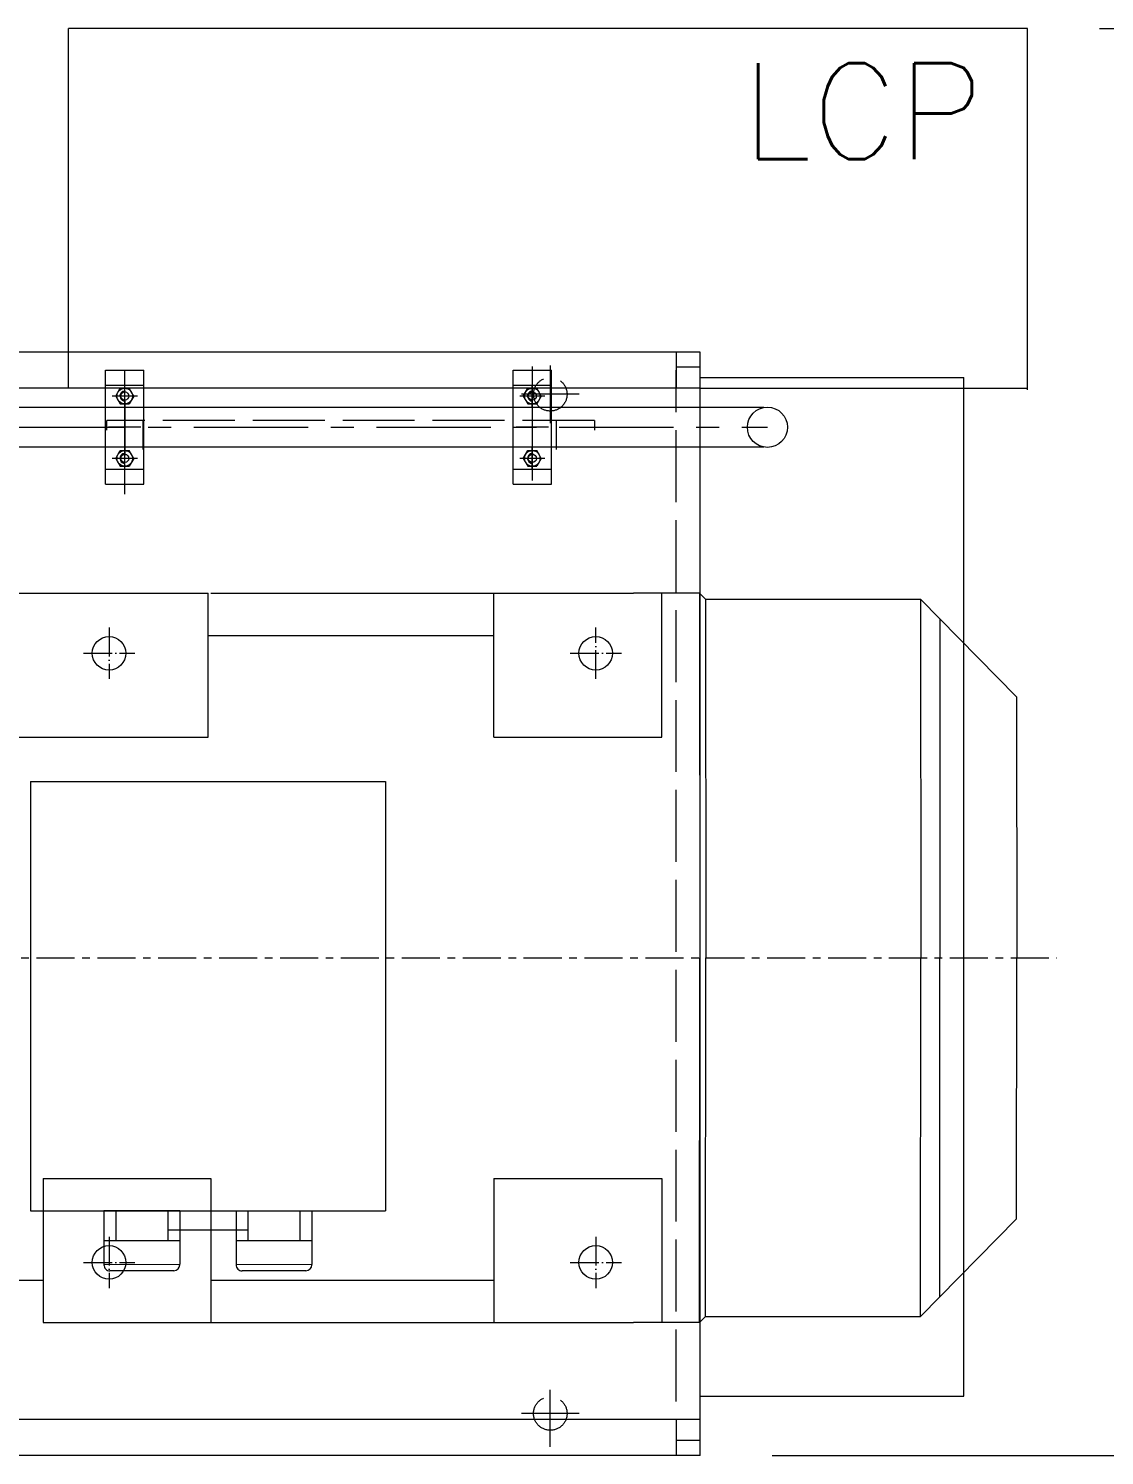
# Model space of a CAD drawing. Header units: inches. Extents: x 76 to 22091, y 292 to 17065.
# Drawn here: x 19325 to 20223, y 11584 to 12774 of the extents above; entities that cross this region are included whole.
import ezdxf

# ---------------------------------------------------------------- set-up
doc = ezdxf.new("R2010")
doc.units = ezdxf.units.IN
doc.header["$MEASUREMENT"] = 0
for name, pattern in [('ACAD_ISO02W100', [15, 12, -3]), ('ACAD_ISO04W100', [30, 24, -3, 0, -3]), ('CENTER', [50.8, 31.75, -6.35, 6.35, -6.35]), ('EB_DASHDOT', [39, 30, -3, 3, -3])]:
    doc.linetypes.add(name, pattern=pattern)
doc.layers.get('Defpoints').update_dxf_attribs({"lineweight": 5})
for name, color, linetype, lineweight in [('06___ANNOTATIONS', 7, 'Continuous', 5), ('CAXA0', 7, 'Continuous', 5), ('CAXA1', 5, 'CENTER', 5), ('CAXA3', 7, 'Continuous', 5), ('图层1', 1, 'ACAD_ISO04W100', 5), ('虚线', 6, 'ACAD_ISO02W100', 5)]:
    doc.layers.add(name, color=color, linetype=linetype, lineweight=lineweight)
doc.styles.add('Roman', font='romans')
doc.styles.get("Standard").update_dxf_attribs({"font": 'arial.ttf'})
doc.dimstyles.new('ISO-25', dxfattribs={"dimscale": 30, "dimtxt": 1.5, "dimasz": 1.5, "dimexe": 2, "dimexo": 2, "dimtad": 1, "dimtih": 1, "dimtoh": 1, "dimdec": 1, "dimlfac": 0.03937, "dimdsep": 46, "dimtxsty": 'Standard', "dimcen": 2.5, "dimclrd": 7, "dimclre": 7, "dimclrt": 7, "dimadec": 0, "dimazin": 0, "dimtfac": 1, "dimtdec": 1, "dimtmove": 0, "dimatfit": 3, "dimfxl": 1, "dimlwd": 5, "dimlwe": 5, "dimarcsym": 0})

# ---------------------------------------------------------------- blocks, each defined once
blk = doc.blocks.new('*D27')
at = {"color": 7, "linetype": 'Continuous', "lineweight": 5, "transparency": 16777216}
for p, q in [((20218.5, 12773.9), (20676.8, 12773.9)), ((20616.8, 12728.9), (20616.8, 12195.1)), ((20616.8, 11628.9), (20616.8, 11992.6)), ((19945.5, 11583.9), (20676.8, 11583.9))]:
    blk.add_line(p, q, dxfattribs=at)
at = {"color": 7, "transparency": 16777216}
for points in [[(20609.3, 12728.9), (20624.3, 12728.9), (20616.8, 12773.9)], [(20609.3, 11628.9), (20624.3, 11628.9), (20616.8, 11583.9)]]:
    blk.add_solid(points, dxfattribs=at)
at = {"layer": 'Defpoints', "color": 0, "transparency": 16777216}
for p in [(20158.5, 12773.9), (19885.5, 11583.9), (20616.8, 11583.9)]:
    blk.add_point(p, dxfattribs=at)
at = {"color": 7, "lineweight": 5, "transparency": 16777216, "insert": (20616.8, 12093.9), "char_height": 165, "attachment_point": 5, "style": 'Roman'}
blk.add_mtext('46.9', dxfattribs=at)

msp = doc.modelspace()

# ---------------------------------------------------------------- linework, layer by layer
at = {"color": 7, "lineweight": 5}
for p, q in [((20158.48, 12773.91), (19358.48, 12773.91)), ((19358.48, 12473.91), (19358.48, 12773.91)), ((20158.48, 12472.7), (20158.48, 12773.91)), ((19885.48, 12503.91), (18435.48, 12503.91)), ((19865.48, 12503.91), (19865.48, 12473.89)), ((19885.48, 11583.91), (19885.48, 12503.91)), ((19389.48, 12393.9), (19389.48, 12488.9)), ((19389.48, 12488.9), (19421.48, 12488.9)), ((19421.48, 12393.9), (19421.48, 12488.9)), ((19729.48, 12393.9), (19729.48, 12488.9)), ((19729.48, 12488.9), (19761.48, 12488.9)), ((19761.48, 12393.9), (19761.48, 12488.9)), ((19885.48, 12491.41), (19865.48, 12491.41)), ((19865.48, 12491.41), (19865.48, 12473.91)), ((19885.48, 12473.91), (18798.69, 12473.91)), ((19389.48, 12476.4), (19421.48, 12476.4)), ((19729.48, 12476.4), (19761.48, 12476.4)), ((19885.48, 12482.81), (20105.44, 12482.81)), ((19885.48, 12473.91), (20158.48, 12473.91)), ((20105.44, 11633.36), (20105.44, 12482.81)), ((19389.48, 12406.4), (19421.48, 12406.4)), ((19729.48, 12406.4), (19761.48, 12406.4)), ((19389.48, 12393.9), (19421.48, 12393.9)), ((19729.48, 12393.9), (19761.48, 12393.9)), ((19309.93, 12302.9), (19474.93, 12302.9)), ((19474.93, 12182.9), (19474.93, 12302.9)), ((19477.39, 12302.9), (19713.39, 12302.95)), ((19664.93, 12302.9), (19829.93, 12302.9)), ((19713.39, 12182.9), (19713.39, 12302.9)), ((19885.04, 12302.9), (19829.93, 12302.91)), ((19853.39, 12182.9), (19853.39, 12302.91)), ((19890.04, 12297.9), (19885.04, 12302.9)), ((19885.04, 12302.9), (19885.19, 11998.9)), ((19890.04, 12297.91), (19890.19, 11998.9)), ((19890.04, 12297.9), (20069.4, 12297.9)), ((20069.4, 12297.9), (20069.54, 11998.86)), ((20069.4, 12297.9), (20149.44, 12216.65)), ((20085.41, 12281.65), (20085.54, 11998.87)), ((19474.93, 12267.67), (19713.39, 12267.72)), ((20149.44, 12216.65), (20149.54, 11998.9)), ((19309.93, 12182.9), (19474.93, 12182.9)), ((19713.39, 12182.9), (19853.39, 12182.9)), ((19326.93, 12145.9), (19326.93, 11787.9)), ((19326.93, 12145.9), (19622.93, 12145.9)), ((19622.93, 12145.9), (19622.93, 11787.9)), ((19885.04, 11694.9), (19885.19, 11998.9)), ((19890.04, 11699.9), (19890.19, 11998.9)), ((20069.4, 11699.9), (20069.54, 11998.94)), ((20069.54, 11998.94), (20069.54, 11998.94)), ((20085.41, 11716.15), (20085.54, 11998.93)), ((20085.54, 11998.93), (20085.54, 11998.93)), ((20149.44, 11781.15), (20149.54, 11998.9)), ((20149.54, 11998.9), (20149.54, 11998.9)), ((19337.39, 11814.9), (19477.39, 11814.9)), ((19337.39, 11814.9), (19337.39, 11694.9)), ((19477.39, 11814.9), (19477.39, 11694.9)), ((19713.39, 11814.9), (19853.39, 11814.9)), ((19713.39, 11814.9), (19713.39, 11694.9)), ((19853.39, 11814.9), (19853.39, 11694.9)), ((19326.93, 11787.9), (19622.93, 11787.9)), ((19388.12, 11787.9), (19388.12, 11742.91)), ((19451.37, 11787.9), (19388.12, 11787.9)), ((19398.12, 11787.9), (19398.12, 11762.97)), ((19441.37, 11787.73), (19441.37, 11762.96)), ((19451.37, 11787.73), (19451.37, 11743.03)), ((19498.29, 11787.9), (19498.29, 11742.91)), ((19508.29, 11787.9), (19508.29, 11762.97)), ((19551.53, 11787.73), (19551.54, 11762.96)), ((19561.53, 11787.73), (19561.54, 11743.03)), ((20069.4, 11699.9), (20149.44, 11781.15)), ((19441.37, 11772.13), (19508.29, 11772.12)), ((19451.37, 11762.96), (19388.12, 11762.97)), ((19561.54, 11762.96), (19498.29, 11762.97)), ((19451.37, 11743.03), (19388.12, 11742.97)), ((19446.38, 11738.02), (19393.13, 11737.91)), ((19561.54, 11743.03), (19498.29, 11742.97)), ((19556.55, 11738.02), (19503.3, 11737.91)), ((19243.4, 11730.17), (19337.39, 11730.17)), ((19477.39, 11730.13), (19713.39, 11730.08)), ((19890.04, 11699.9), (19885.04, 11694.9)), ((19890.04, 11699.9), (20069.4, 11699.9)), ((19337.39, 11694.9), (19477.39, 11694.9)), ((19477.39, 11694.9), (19713.39, 11694.86)), ((19713.39, 11694.9), (19829.93, 11694.9)), ((19861.34, 11694.9), (19829.95, 11694.88)), ((19885.04, 11694.9), (19861.34, 11694.9)), ((19885.48, 11633.36), (20105.44, 11633.36)), ((19885.48, 11613.91), (18435.48, 11613.91)), ((19865.48, 11613.91), (19865.48, 11583.91)), ((19885.48, 11596.41), (19865.48, 11596.41)), ((19885.48, 11583.91), (18435.48, 11583.91))]:
    msp.add_line(p, q, dxfattribs=at)
for centre, radius in [((19941.63, 12441.4), 16.77), ((19392.39, 12252.9), 14), ((19798.39, 12252.9), 14), ((19392.39, 11744.9), 14), ((19798.39, 11744.9), 14)]:
    msp.add_circle(centre, radius, dxfattribs=at)
for centre, start, end in [((19393.12, 11742.91), 179.99533, 270.11998), ((19446.37, 11743.02), 270.11998, 0.00361), ((19503.29, 11742.91), 179.99533, 270.11998), ((19556.54, 11743.02), 270.11998, 0.00361)]:
    msp.add_arc(centre, 5, start, end, dxfattribs=at)
at = {"layer": 'CAXA0', "color": 7, "lineweight": 5}
for p, q in [((19397.98, 12467.4), (19401.73, 12473.9)), ((19401.73, 12473.9), (19409.24, 12473.9)), ((19412.99, 12467.4), (19409.24, 12473.9)), ((19737.98, 12467.4), (19741.73, 12473.9)), ((19741.73, 12473.9), (19749.23, 12473.9)), ((19752.99, 12467.4), (19749.23, 12473.9)), ((19397.98, 12467.4), (19401.73, 12460.9)), ((19401.73, 12460.9), (19409.24, 12460.9)), ((19412.99, 12467.4), (19409.24, 12460.9)), ((19737.98, 12467.4), (19741.73, 12460.9)), ((19741.73, 12460.9), (19749.23, 12460.9)), ((19752.99, 12467.4), (19749.23, 12460.9)), ((19397.98, 12415.4), (19401.73, 12421.9)), ((19397.98, 12415.4), (19401.73, 12408.9)), ((19401.73, 12421.9), (19409.24, 12421.9)), ((19412.99, 12415.4), (19409.24, 12421.9)), ((19412.99, 12415.4), (19409.24, 12408.9)), ((19737.98, 12415.4), (19741.73, 12421.9)), ((19737.98, 12415.4), (19741.73, 12408.9)), ((19741.73, 12421.9), (19749.23, 12421.9)), ((19752.99, 12415.4), (19749.23, 12421.9)), ((19752.99, 12415.4), (19749.23, 12408.9)), ((19401.73, 12408.9), (19409.24, 12408.9)), ((19741.73, 12408.9), (19749.23, 12408.9))]:
    msp.add_line(p, q, dxfattribs=at)
for centre, radius in [((19405.48, 12467.4), 6.5), ((19745.48, 12467.4), 6.5), ((19405.48, 12467.4), 3.4), ((19745.48, 12467.4), 3.4), ((19405.48, 12415.4), 6.5), ((19405.48, 12415.4), 3.4), ((19745.48, 12415.4), 6.5), ((19745.48, 12415.4), 3.4)]:
    msp.add_circle(centre, radius, dxfattribs=at)
at = {"layer": 'CAXA1', "linetype": 'CENTER', "lineweight": 5, "ltscale": 3}
for p, q in [((19405.48, 12385.6), (19405.48, 12497.24)), ((19405.54, 12463.86), (19405.54, 12488.9)), ((19745.48, 12492.1), (19745.48, 12388.28)), ((19760.48, 12492.91), (19760.48, 12444.91)), ((19405.48, 12463.86), (19405.48, 12418.94)), ((19784.48, 12468.91), (19736.48, 12468.91)), ((19005.99, 12441.4), (19941.63, 12441.4)), ((19418.99, 12441.4), (19391.98, 12441.4)), ((19758.99, 12441.4), (19731.98, 12441.4)), ((19760.48, 11591.19), (19760.48, 11638.54)), ((19784.48, 11618.91), (19736.48, 11618.91))]:
    msp.add_line(p, q, dxfattribs=at)
at = {"layer": 'CAXA1', "linetype": 'EB_DASHDOT', "lineweight": 5}
for p, q in [((19405.48, 12457.9), (19405.48, 12476.9)), ((19745.48, 12457.9), (19745.48, 12476.9)), ((19415.99, 12467.4), (19394.98, 12467.4)), ((19755.99, 12467.4), (19734.98, 12467.4)), ((19405.48, 12405.9), (19405.48, 12424.9)), ((19745.48, 12405.9), (19745.48, 12424.9)), ((19415.99, 12415.4), (19394.98, 12415.4)), ((19755.99, 12415.4), (19734.98, 12415.4))]:
    msp.add_line(p, q, dxfattribs=at)
at = {"layer": 'CAXA1', "lineweight": 5}
msp.add_line((19027.02, 11998.9), (20182.91, 11998.9), dxfattribs=at)
at = {"layer": 'CAXA3', "color": 7, "linetype": 'Continuous', "lineweight": 5}
for p, q in [((19938.63, 12457.9), (19202.38, 12457.9)), ((19938.63, 12424.9), (19202.38, 12424.9))]:
    msp.add_line(p, q, dxfattribs=at)
at = {"layer": 'CAXA3', "color": 7, "lineweight": 5}
for centre in [(19405.48, 12467.4), (19745.48, 12467.4), (19405.48, 12415.4), (19745.48, 12415.4)]:
    msp.add_arc(centre, 4, 80, 270, dxfattribs=at)
at = {"layer": '图层1', "color": 7, "lineweight": 5}
for p, q in [((19392.4, 12274.28), (19392.4, 12231.52)), ((19798.39, 12231.52), (19798.38, 12274.28)), ((19371.02, 12252.9), (19413.78, 12252.9)), ((19777, 12252.9), (19819.77, 12252.9)), ((19392.39, 11766.29), (19392.39, 11723.52)), ((19798.39, 11766.29), (19798.38, 11723.52)), ((19371, 11744.9), (19413.77, 11744.9)), ((19777, 11744.9), (19819.77, 11744.9))]:
    msp.add_line(p, q, dxfattribs=at)
at = {"layer": '虚线', "color": 7, "lineweight": 5, "ltscale": 5}
for p, q in [((19865.48, 11628.91), (19865.48, 12488.91)), ((19797.28, 12446.91), (19390.48, 12446.91)), ((19390.48, 12438.91), (19390.48, 12446.91)), ((19420.48, 12446.91), (19420.48, 12422.91)), ((19765.48, 12446.91), (19765.48, 12422.91)), ((19797.28, 12446.91), (19797.28, 12438.91))]:
    msp.add_line(p, q, dxfattribs=at)
for centre in [(19760.48, 12468.89), (19760.48, 11618.91)]:
    msp.add_circle(centre, 14, dxfattribs=at)

# ---------------------------------------------------------------- texts
at = {"layer": '06___ANNOTATIONS', "color": 7, "linetype": 'Continuous', "lineweight": 5, "insert": (19920.08, 12704.98), "char_height": 80, "width": 4297.3632, "attachment_point": 4, "style": 'Roman'}
msp.add_mtext('LCP', dxfattribs=at)

# ---------------------------------------------------------------- dimensions: what is measured, and where the dimension line sits
at = {"color": 7, "lineweight": 5}
dim = msp.add_linear_dim(base=(20616.82, 11583.91), p1=(20158.48, 12773.91), p2=(19885.48, 11583.91), angle=90, dimstyle='ISO-25', override={"dimtxt": 5.5, "dimpost": '\\X', "dimtxsty": 'Roman', "dimtmove": 1}, dxfattribs=at)
dim.commit()
dim.dimension.update_dxf_attribs({"geometry": '*D27', "text_midpoint": (20616.82, 12093.89), "dimtype": 160})

doc.saveas('drawing.dxf')
